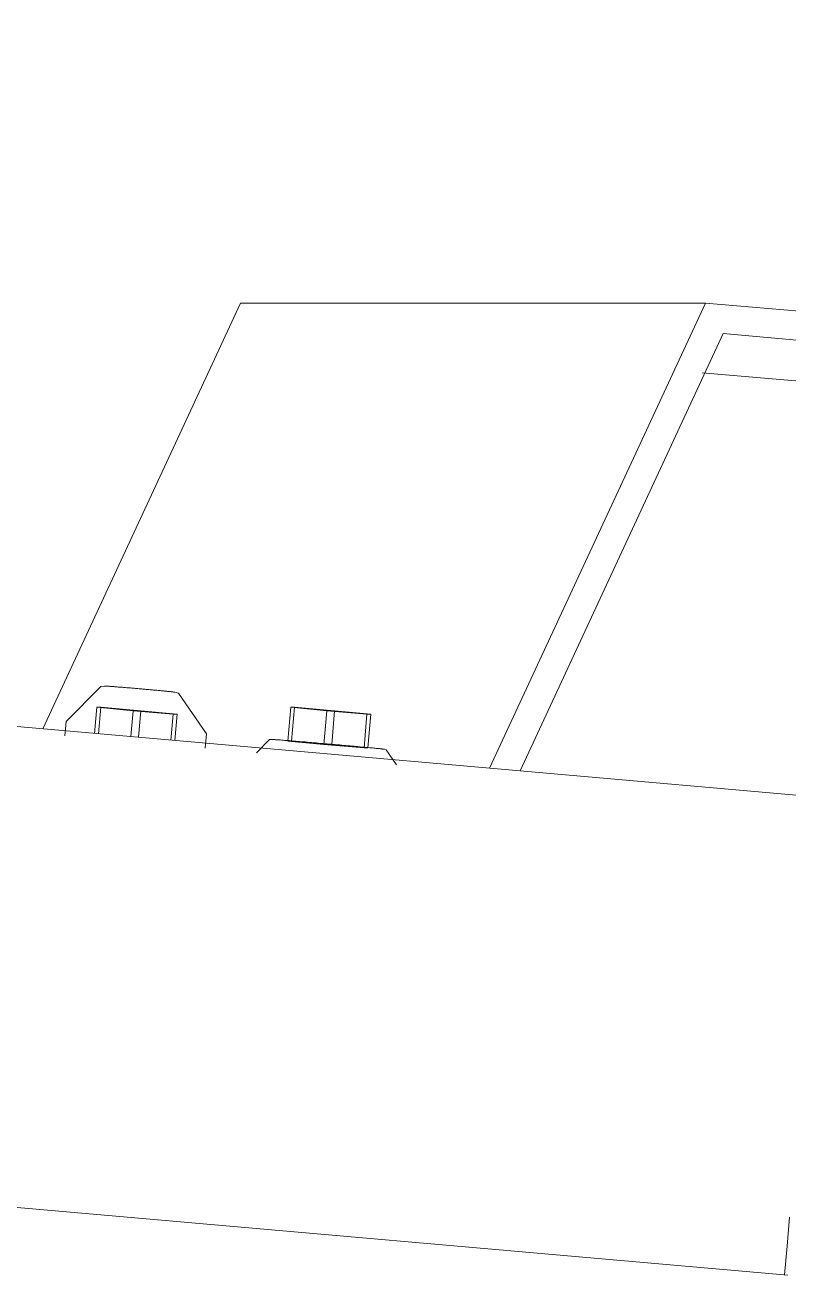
# Model space of a CAD drawing. Header units: millimetres. Extents: x 4237772 to 4686020, y -673 to 29459.
# Drawn here: x 4495955.1 to 4496034.1, y 16851.9 to 16981.3 of the extents above; entities that cross this region are included whole.
import ezdxf

# ---------------------------------------------------------------- set-up
doc = ezdxf.new("R2010")
doc.units = ezdxf.units.MM
doc.layers.add('A-ROOF', color=132, linetype='Continuous', lineweight=5)
doc.layers.add('Q-SPCQ', color=91, linetype='Continuous', lineweight=5)

# ---------------------------------------------------------------- blocks, each defined once
blk = doc.blocks.new('Static Line_Sayfa_Metal Deck_Pan Mount - Up to 15 _ pitch - Max 2 Users-1845519-SECTION - GRIDS B1-B2')
at = {"layer": 'Q-SPCQ'}
for p, q in [((4470329.39, 16908.44), (4470349.87, 16952.52)), ((4470398.05, 16952.52), (4470349.87, 16952.52)), ((4470398.05, 16952.52), (4470375.68, 16904.37)), ((4470541.68, 16939.91), (4470398.05, 16952.52)), ((4470378.85, 16904.1), (4470399.87, 16949.35)), ((4470399.87, 16949.35), (4470539.34, 16937.1)), ((4470491.16, 16937.1), (4470397.7, 16945.31)), ((4470335, 16910.67), (4470334.76, 16907.97)), ((4470338.75, 16910.32), (4470335, 16910.67)), ((4470335, 16910.67), (4470335.4, 16910.67)), ((4470335.4, 16910.67), (4470335.16, 16907.93)), ((4470335.4, 16910.67), (4470339.55, 16910.32)), ((4470338.51, 16907.64), (4470338.75, 16910.32)), ((4470342.9, 16909.97), (4470338.75, 16910.32)), ((4470339.55, 16910.32), (4470339.31, 16907.57)), ((4470339.55, 16910.32), (4470343.3, 16909.97)), ((4470342.9, 16909.97), (4470342.66, 16907.27)), ((4470343.3, 16909.97), (4470342.9, 16909.97)), ((4470343.3, 16909.97), (4470343.06, 16907.24)), ((4470355.07, 16910.67), (4470354.77, 16907.18)), ((4470358.82, 16910.32), (4470355.07, 16910.67)), ((4470355.07, 16910.67), (4470355.47, 16910.67)), ((4470355.47, 16910.67), (4470355.17, 16907.18)), ((4470355.47, 16910.67), (4470359.62, 16910.32)), ((4470358.52, 16906.83), (4470358.82, 16910.32)), ((4470362.97, 16909.97), (4470358.82, 16910.32)), ((4470359.62, 16910.32), (4470359.32, 16906.83)), ((4470359.62, 16910.32), (4470363.37, 16909.97)), ((4470362.97, 16909.97), (4470362.67, 16906.49)), ((4470363.37, 16909.97), (4470362.97, 16909.97)), ((4470363.37, 16909.97), (4470363.07, 16906.49)), ((4470331.8, 16909.21), (4470331.67, 16907.72)), ((4470346.21, 16906.45), (4470346.34, 16907.94)), ((4470355.17, 16907.18), (4470354.77, 16907.18)), ((4470354.77, 16907.18), (4470358.52, 16906.83)), ((4470359.32, 16906.83), (4470355.17, 16907.18)), ((4470358.52, 16906.83), (4470362.67, 16906.49)), ((4470363.07, 16906.49), (4470359.32, 16906.83)), ((4470362.67, 16906.49), (4470363.07, 16906.49))]:
    blk.add_line(p, q, dxfattribs=at)
at = {"layer": 'Q-SPCQ', "flags": 128}
for points in [[(4470331.8, 16909.21), (4470335.39, 16912.84), (4470335.77, 16912.87), (4470335.91, 16912.86), (4470335.99, 16912.86), (4470336.05, 16912.86), (4470336.1, 16912.86), (4470336.16, 16912.85), (4470336.21, 16912.85), (4470336.26, 16912.85), (4470336.32, 16912.84), (4470336.38, 16912.84), (4470336.45, 16912.83), (4470336.52, 16912.83), (4470336.59, 16912.82), (4470336.66, 16912.82), (4470336.74, 16912.81), (4470336.83, 16912.8), (4470336.92, 16912.8), (4470337.01, 16912.79), (4470337.1, 16912.78), (4470337.2, 16912.77), (4470337.3, 16912.77), (4470337.41, 16912.76), (4470337.51, 16912.75), (4470337.63, 16912.74), (4470337.74, 16912.73), (4470337.86, 16912.72), (4470337.97, 16912.71), (4470338.1, 16912.7), (4470338.22, 16912.69), (4470338.34, 16912.68), (4470338.47, 16912.67), (4470338.6, 16912.66), (4470338.73, 16912.65), (4470338.86, 16912.64), (4470338.99, 16912.63), (4470339.12, 16912.61), (4470339.25, 16912.6), (4470339.38, 16912.59), (4470339.52, 16912.58), (4470339.65, 16912.57), (4470339.71, 16912.56)], [(4470346.34, 16907.94), (4470343.44, 16912.14), (4470343.07, 16912.23), (4470342.93, 16912.25), (4470342.85, 16912.26), (4470342.79, 16912.27), (4470342.73, 16912.28), (4470342.68, 16912.28), (4470342.63, 16912.29), (4470342.57, 16912.3), (4470342.52, 16912.3), (4470342.46, 16912.31), (4470342.39, 16912.31), (4470342.32, 16912.32), (4470342.25, 16912.33), (4470342.18, 16912.34), (4470342.1, 16912.34), (4470342.01, 16912.35), (4470341.92, 16912.36), (4470341.83, 16912.37), (4470341.74, 16912.38), (4470341.64, 16912.39), (4470341.54, 16912.4), (4470341.43, 16912.41), (4470341.33, 16912.42), (4470341.21, 16912.43), (4470341.1, 16912.44), (4470340.99, 16912.45), (4470340.87, 16912.46), (4470340.75, 16912.47), (4470340.62, 16912.48), (4470340.5, 16912.49), (4470340.37, 16912.5), (4470340.24, 16912.52), (4470340.11, 16912.53), (4470339.98, 16912.54), (4470339.85, 16912.55), (4470339.72, 16912.56), (4470339.71, 16912.56)], [(4470351.53, 16905.97), (4470352.88, 16907.34), (4470353.03, 16907.34), (4470353.1, 16907.34), (4470353.16, 16907.34), (4470353.22, 16907.34), (4470353.28, 16907.34), (4470353.34, 16907.33), (4470353.42, 16907.33), (4470353.5, 16907.32), (4470353.59, 16907.32), (4470353.68, 16907.31), (4470353.79, 16907.3), (4470353.9, 16907.29), (4470354.02, 16907.29), (4470354.15, 16907.28), (4470354.28, 16907.27), (4470354.43, 16907.25), (4470354.58, 16907.24), (4470354.73, 16907.23), (4470354.9, 16907.22), (4470355.07, 16907.2), (4470355.24, 16907.19), (4470355.42, 16907.17), (4470355.61, 16907.16), (4470355.8, 16907.14), (4470356, 16907.13), (4470356.2, 16907.11), (4470356.41, 16907.09), (4470356.62, 16907.08), (4470356.83, 16907.06), (4470357.05, 16907.04), (4470357.27, 16907.02), (4470357.49, 16907), (4470357.71, 16906.98), (4470357.94, 16906.96), (4470358.17, 16906.94), (4470358.4, 16906.92), (4470358.63, 16906.9), (4470358.86, 16906.88), (4470359.09, 16906.86), (4470359.32, 16906.84), (4470359.42, 16906.83)], [(4470366.05, 16904.71), (4470364.95, 16906.28), (4470364.8, 16906.32), (4470364.73, 16906.33), (4470364.68, 16906.34), (4470364.62, 16906.35), (4470364.56, 16906.35), (4470364.5, 16906.36), (4470364.42, 16906.37), (4470364.34, 16906.38), (4470364.26, 16906.39), (4470364.16, 16906.4), (4470364.05, 16906.41), (4470363.94, 16906.42), (4470363.82, 16906.43), (4470363.69, 16906.44), (4470363.56, 16906.46), (4470363.42, 16906.47), (4470363.27, 16906.49), (4470363.11, 16906.5), (4470362.95, 16906.52), (4470362.78, 16906.53), (4470362.6, 16906.55), (4470362.42, 16906.56), (4470362.24, 16906.58), (4470362.04, 16906.6), (4470361.85, 16906.62), (4470361.64, 16906.64), (4470361.44, 16906.66), (4470361.23, 16906.67), (4470361.02, 16906.69), (4470360.8, 16906.71), (4470360.58, 16906.73), (4470360.36, 16906.75), (4470360.13, 16906.77), (4470359.9, 16906.79), (4470359.68, 16906.81), (4470359.45, 16906.83), (4470359.42, 16906.83)]]:
    blk.add_lwpolyline(points, dxfattribs=at)
blk = doc.blocks.new('Static Line_Sayfa_Metal Deck_Pan Mount - Up to 15 _ pitch - Max 2 Users-1846359-SECTION - GRIDS B1-B2')
at = {"layer": 'Q-SPCQ'}
for p in [(4470406.76, 16857.89), (4470406.24, 16851.93)]:
    blk.add_line(p, (4470406.5, 16854.9), dxfattribs=at)

msp = doc.modelspace()

# ---------------------------------------------------------------- linework, layer by layer
at = {"layer": 'A-ROOF'}
msp.add_line((4487156.55, 17681), (4496059.1, 16899.47), dxfattribs=at)
at = {"layer": 'A-ROOF', "lineweight": 15}
msp.add_line((4496034.14, 16851.9), (4486858.07, 17654.71), dxfattribs=at)

# ---------------------------------------------------------------- block references
at = {"layer": 'Q-SPCQ'}
for name in ['Static Line_Sayfa_Metal Deck_Pan Mount - Up to 15 _ pitch - Max 2 Users-1845519-SECTION - GRIDS B1-B2', 'Static Line_Sayfa_Metal Deck_Pan Mount - Up to 15 _ pitch - Max 2 Users-1846359-SECTION - GRIDS B1-B2']:
    msp.add_blockref(name, (25627.55, 0), dxfattribs=at)

doc.saveas('drawing.dxf')
